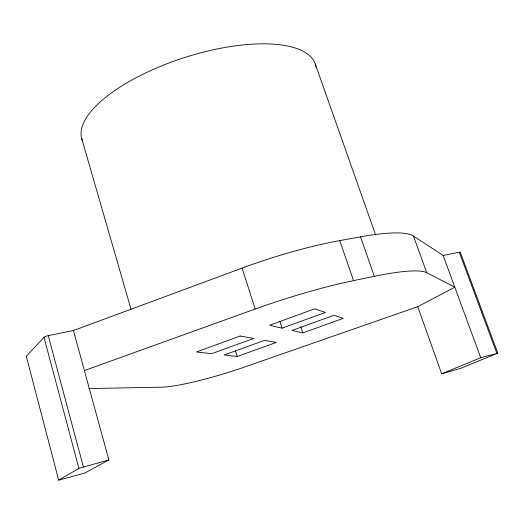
<?xml version="1.0" encoding="UTF-8"?>
<svg xmlns="http://www.w3.org/2000/svg" width="524" height="524" viewBox="0 0 524 524"><rect width="100%" height="100%" fill="white"/><g stroke="black" fill="none" stroke-linecap="round" stroke-linejoin="round"><path stroke-width="0.79" d="M73.425 330.539L108.848 459.902L85.026 472.982L58.695 480.2L26.285 356.268L43.983 337.299A3.609 0.727 -15.3 0 1 48.26 335.648L73.425 330.539L242.134 268.098A128.721 24.53 -18 0 1 339.749 240.601L360.525 236.828A127.352 23.966 -18.2 0 1 413.443 236.036L443.14 255.457L480.737 357.722L497.8 353.137L460.413 368.424L441.686 373.782L417.726 306.691L454.812 287.218L426.726 272.703A128.459 19.486 -18.1 0 0 374.326 276.325L353.523 280.635A129.847 19.951 -17.9 0 0 255.168 309.042L84.384 370.553M58.609 480.063L79.406 468.201L108.848 459.902M441.686 373.782L480.737 357.722M282.082 328.162L325.43 312.428L314.642 308.839L269.585 325.286L282.082 328.162L279.823 321.16M237.228 356.49L276.279 342.447L264.555 340.364L224.121 354.977L237.228 356.49L235.545 351.054M302.78 332.917L343.259 318.363L334.03 315.291L292.012 330.441L302.78 332.917L300.75 326.727M417.726 306.691L245.514 366.702A74.578 9.858 -17.3 0 1 161.294 387.197L88.687 388.566M443.14 255.457L459.253 252.188A2.849 0.452 -19.6 0 1 459.679 252.712M460.262 252.234L497.8 353.137M459.253 252.188L496.844 353.294M413.443 236.036L426.726 272.703M315.245 63.974L375.59 234.857M360.525 236.828L374.326 276.325M339.749 240.601L353.523 280.635M242.134 268.098L255.168 309.042M81.659 138.349L131.059 309.37M48.26 335.648L83.375 466.897M43.983 337.299L78.921 468.43M26.436 356.641A3.413 0.642 -15.2 0 1 26.285 356.268M82.379 140.524A122.583 46.387 -17.8 0 1 186.347 56.972A122.583 46.387 -17.8 0 1 315.965 66.941M240.149 336.028L196.467 351.971L211.519 353.7L253.747 338.445L240.149 336.028"/></g></svg>
